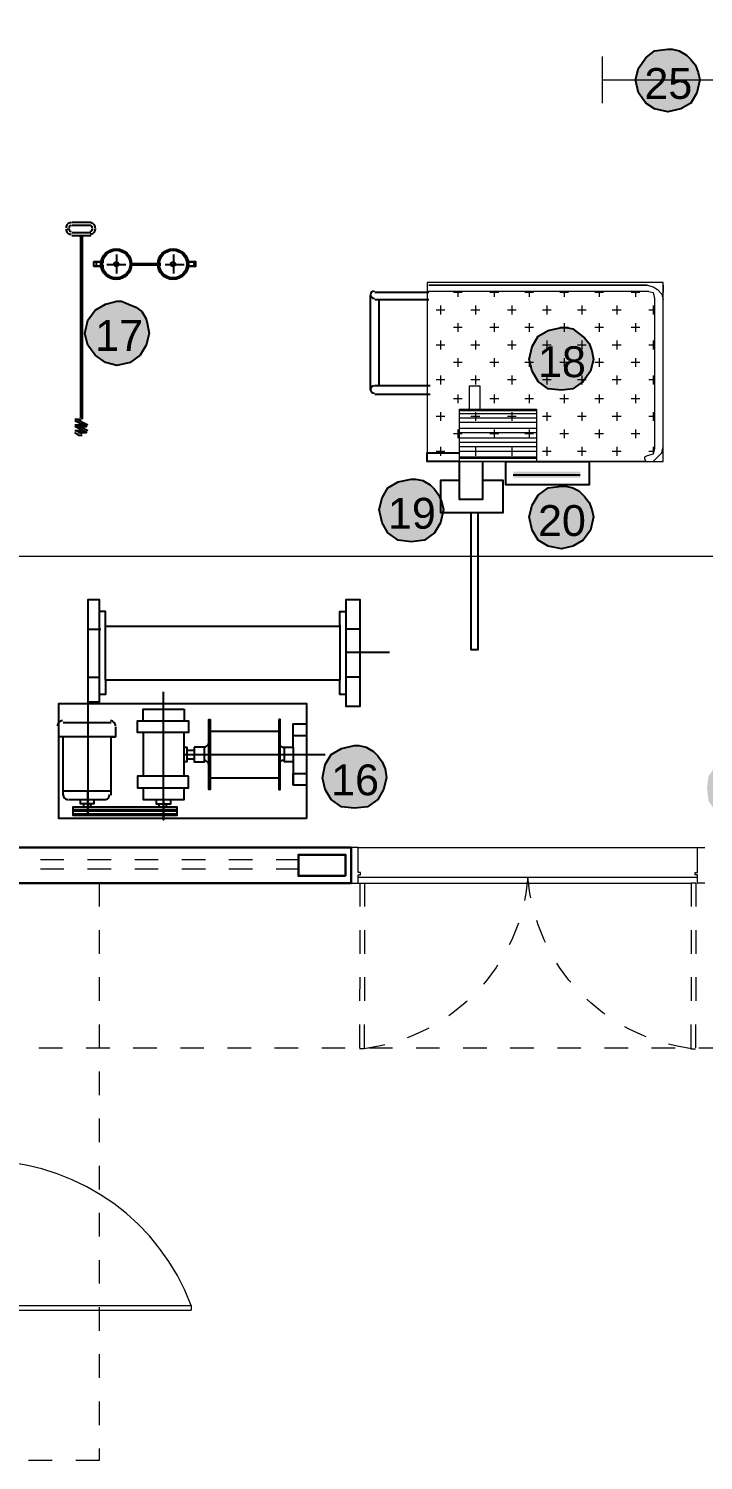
# Model space of a CAD drawing. Header units: millimetres. Extents: x 208330 to 208484, y 9278571 to 9278607.
# Drawn here: x 208409.47 to 208412.34, y 9278571.11 to 9278577.19 of the extents above; entities that cross this region are included whole.
import ezdxf

# ---------------------------------------------------------------- set-up
doc = ezdxf.new("R2010")
doc.units = ezdxf.units.MM
doc.header["$LTSCALE"] = 0.2
doc.header["$MEASUREMENT"] = 0
doc.linetypes.add('Dashed', pattern=[0.75, 0.5, -0.25])
doc.layers.add('A-COTAS', color=7, linetype='Continuous', lineweight=5, true_color=0xc70000)
for name, color, linetype, lineweight in [('A-ESQ-PORTAS', 2, 'Continuous', 18), ('A-ESTRUTURA', 164, 'Continuous', 30), ('A-PAREDE', 5, 'Continuous', 30), ('A-PROJEÇÃO', 251, 'Dashed', 9), ('A_PROJEÇÃO', 7, 'Dashed', 9)]:
    doc.layers.add(name, color=color, linetype=linetype, lineweight=lineweight)
doc.layers.add('PDF_EQUIPAMENTOS', color=7, linetype='Continuous', true_color=0x7a7a7a)
doc.layers.add('PDF_equipamentos inox', color=7, linetype='Continuous', true_color=0x7a7a7a)
doc.layers.add('PDF_Text', color=7, linetype='Continuous')
doc.styles.add('PDF Arial', font='arial.ttf')

# ---------------------------------------------------------------- blocks, each defined once
blk = doc.blocks.new('PORTA 150')
for p, q in [((0.0552, 0.8531), (0.0352, 0.8531)), ((1.4415, 0.8531), (1.4615, 0.8531))]:
    blk.add_line(p, q)
at = {"layer": 'A-ESQ-PORTAS'}
for p, q in [((0, 0.15), (0.03, 0.15)), ((0.03, 0.15), (0.03, 0.115)), ((0.03, 0.15), (0.03, 0.115)), ((0.0369, 0.15), (0.0569, 0.15)), ((1.4631, 0.15), (1.4431, 0.15)), ((1.5, 0.15), (1.47, 0.15)), ((1.47, 0.15), (1.47, 0.115)), ((1.47, 0.15), (1.47, 0.115)), ((0.03, 0.115), (0.04, 0.115)), ((0.04, 0.105), (0.03, 0.105)), ((0.03, 0.105), (0.03, 0)), ((0.04, 0.115), (0.04, 0.105)), ((1.47, 0.115), (1.46, 0.115)), ((1.46, 0.115), (1.46, 0.105)), ((1.46, 0.105), (1.47, 0.105)), ((1.47, 0.105), (1.47, 0)), ((0.03, 0), (0, 0)), ((0.03, 0), (1.47, 0)), ((1.47, 0), (1.5, 0))]:
    blk.add_line(p, q, dxfattribs=at)
at = {"layer": 'A-ESQ-PORTAS', "ltscale": 50}
for p, q in [((0.03, 0.15), (1.4431, 0.15)), ((0.03, 0.125), (1.47, 0.125))]:
    blk.add_line(p, q, dxfattribs=at)
at = {"layer": 'A-ESQ-PORTAS', "linetype": 'Continuous', "const_width": 0.001}
for points in [[(0.0332, 0.1544, 1), (0.0332, 0.1484, 1)], [(1.4668, 0.1544, -1), (1.4668, 0.1484, -1)]]:
    blk.add_lwpolyline(points, format="xyb", close=True, dxfattribs=at)
at = {"layer": 'A-PROJEÇÃO'}
for p, q in [((0.0369, 0.15), (0.0352, 0.8531)), ((0.0569, 0.15), (0.0552, 0.8531)), ((1.4431, 0.15), (1.4415, 0.8531)), ((1.4631, 0.15), (1.4615, 0.8531))]:
    blk.add_line(p, q, dxfattribs=at)
for centre, start, end in [((-0.0455, 0.0614), 4.56996, 82.74701), ((1.5455, 0.0614), 97.25299, 175.43004)]:
    blk.add_arc(centre, 0.7981, start, end, dxfattribs=at)
blk = doc.blocks.new('PILARETES')
at = {"layer": 'A-ESTRUTURA'}
blk.add_lwpolyline([(-11.845, -9.525), (-11.845, -9.435), (-11.645, -9.435), (-11.645, -9.525)], close=True, dxfattribs=at)
blk = doc.blocks.new('galpao')
at = {"layer": 'A-ESQ-PORTAS'}
for p, q in [((208290.2936, 9278571.7679), (208291.1336, 9278571.7679)), ((208290.2936, 9278571.7479), (208291.1336, 9278571.7479)), ((208291.1336, 9278571.7679), (208291.1336, 9278571.7479))]:
    blk.add_line(p, q, dxfattribs=at)
at = {"layer": 'A-PAREDE'}
for p, q in [((208291.8126, 9278573.711), (208290.1626, 9278573.711)), ((208291.8126, 9278573.711), (208291.8126, 9278573.561)), ((208291.8126, 9278573.561), (208290.2936, 9278573.561))]:
    blk.add_line(p, q, dxfattribs=at)
at = {"layer": 'A-PROJEÇÃO', "ltscale": 50}
blk.add_arc((208290.248, 9278571.4368), 0.9454, 20.50349, 87.23716, dxfattribs=at)
at = {"layer": 'A_PROJEÇÃO'}
for p, q in [((208290.2936, 9278573.661), (208291.5886, 9278573.661)), ((208290.2936, 9278573.621), (208291.5886, 9278573.621)), ((208290.7436, 9278573.561), (208290.7436, 9278571.111)), ((208290.7436, 9278571.111), (208287.0436, 9278571.111))]:
    blk.add_line(p, q, dxfattribs=at)
blk.add_lwpolyline([(208305.8626, 9278583.466), (208279.2876, 9278583.466), (208279.2876, 9278572.861), (208305.8626, 9278572.861)], close=True, dxfattribs=at)
at = {"layer": 'A-COTAS', "xscale": -1}
blk.add_blockref('PILARETES', (208279.9436, 9278583.116), dxfattribs=at)
at = {"layer": 'A-ESQ-PORTAS', "xscale": -1, "rotation": 180}
blk.add_blockref('PORTA 150', (208291.8126, 9278573.711), dxfattribs=at)
blk = doc.blocks.new('ARQ GALPAO TGOV')
at = {"layer": 'PDF_EQUIPAMENTOS', "transparency": 33554559}
blk.add_hatch(color=256, dxfattribs=at).paths.add_polyline_path([(0.0618, -2.7574), (0.0618, -2.7326), (-0.2226, -2.7326), (-0.2226, -2.7574)])
at = {"layer": 'PDF_Text', "true_color": 0xed1f24}
h = blk.add_hatch(color=240, dxfattribs=at)
h.dxf.hatch_style = 1
h.paths.add_polyline_path([(-11.7651, -4.3524), (-11.7713, -4.4081), (-11.8022, -4.4513), (-11.8455, -4.4822), (-11.8949, -4.4884), (-11.9506, -4.4822), (-11.9939, -4.4513), (-12.0248, -4.4081), (-12.031, -4.3524), (-12.0248, -4.303), (-11.9939, -4.2597), (-11.9506, -4.2349), (-11.8949, -4.2226), (-11.8826, -4.2226), (-11.8455, -4.2288), (-11.8207, -4.2473), (-11.796, -4.2659), (-11.7775, -4.2906), (-11.7651, -4.3215)])
h.paths.add_polyline_path([(-9.7789, -1.1994), (-9.7913, -1.255), (-9.816, -1.2983), (-9.8593, -1.323), (-9.9149, -1.3354), (-9.9644, -1.323), (-10.0077, -1.2983), (-10.0386, -1.255), (-10.051, -1.1994), (-10.0386, -1.1499), (-10.0077, -1.1066), (-9.9644, -1.0757), (-9.9149, -1.0696), (-9.8964, -1.0696), (-9.8655, -1.0757), (-9.8346, -1.0943), (-9.8098, -1.1128), (-9.7975, -1.1376), (-9.7851, -1.1685)])
h.paths.add_polyline_path([(-8.847, -3.932), (-8.8594, -3.9815), (-8.8841, -4.0247), (-8.9274, -4.0557), (-8.983, -4.068), (-9.0325, -4.0557), (-9.0758, -4.0247), (-9.1067, -3.9815), (-9.119, -3.932), (-9.1067, -3.8764), (-9.0758, -3.8393), (-9.0325, -3.8084), (-8.983, -3.796), (-8.9645, -3.796), (-8.9336, -3.8084), (-8.9027, -3.8207), (-8.8779, -3.8393), (-8.8594, -3.8702), (-8.847, -3.8949)])
h.paths.add_polyline_path([(-7.7342, -3.0294), (-7.7465, -3.0788), (-7.7775, -3.1221), (-7.8207, -3.153), (-7.8702, -3.1654), (-7.9258, -3.153), (-7.9691, -3.1221), (-7.9938, -3.0788), (-8.0062, -3.0294), (-7.9938, -2.9737), (-7.9691, -2.9366), (-7.9258, -2.9057), (-7.8702, -2.8934), (-7.8516, -2.8934), (-7.8207, -2.9057), (-7.796, -2.9181), (-7.7713, -2.9366), (-7.7527, -2.9676), (-7.7404, -2.9985)])
h.paths.add_polyline_path([(-7.0727, -2.5224), (-7.085, -2.5719), (-7.1098, -2.6152), (-7.153, -2.6461), (-7.2087, -2.6584), (-7.2643, -2.6461), (-7.3014, -2.6152), (-7.3323, -2.5719), (-7.3447, -2.5224), (-7.3323, -2.473), (-7.3014, -2.4297), (-7.2643, -2.3988), (-7.2087, -2.3864), (-7.1901, -2.3864), (-7.1592, -2.3988), (-7.1283, -2.4111), (-7.1098, -2.4359), (-7.0912, -2.4606), (-7.0788, -2.4915)])
h.paths.add_polyline_path([(-6.5224, -1.323), (-6.5286, -1.3725), (-6.5595, -1.4158), (-6.6028, -1.4467), (-6.6584, -1.459), (-6.7079, -1.4467), (-6.7512, -1.4158), (-6.7821, -1.3725), (-6.7945, -1.323), (-6.7821, -1.2674), (-6.7512, -1.2241), (-6.7079, -1.1994), (-6.6584, -1.187), (-6.6399, -1.187), (-6.609, -1.1932), (-6.5781, -1.2118), (-6.5533, -1.2303), (-6.5348, -1.2612), (-6.5224, -1.2859)])
h.paths.add_polyline_path([(-6.2257, -2.102), (-6.238, -2.1577), (-6.2628, -2.2009), (-6.306, -2.2318), (-6.3617, -2.238), (-6.4111, -2.2318), (-6.4544, -2.2009), (-6.4853, -2.1577), (-6.4977, -2.102), (-6.4853, -2.0526), (-6.4544, -2.0093), (-6.4111, -1.9846), (-6.3617, -1.9722), (-6.3431, -1.9722), (-6.3122, -1.9784), (-6.2813, -1.9969), (-6.2566, -2.0155), (-6.238, -2.0402), (-6.2257, -2.0711)])
h.paths.add_polyline_path([(-5.4529, -1.6383), (-5.4591, -1.694), (-5.49, -1.7373), (-5.5332, -1.762), (-5.5889, -1.7743), (-5.6383, -1.762), (-5.6816, -1.7373), (-5.7125, -1.694), (-5.7187, -1.6383), (-5.7125, -1.5889), (-5.6816, -1.5456), (-5.6383, -1.5147), (-5.5889, -1.5023), (-5.5703, -1.5085), (-5.5394, -1.5147), (-5.5085, -1.5271), (-5.4838, -1.5518), (-5.4652, -1.5765), (-5.4529, -1.6074)])
h.paths.add_polyline_path([(-6.1268, -4.1175), (-6.1329, -4.1669), (-6.1639, -4.2102), (-6.2071, -4.2411), (-6.2628, -4.2535), (-6.3122, -4.2411), (-6.3555, -4.2102), (-6.3864, -4.1669), (-6.3988, -4.1175), (-6.3864, -4.068), (-6.3555, -4.0247), (-6.3122, -3.9938), (-6.2628, -3.9815), (-6.2442, -3.9815), (-6.2133, -3.9938), (-6.1824, -4.0062), (-6.1577, -4.0309), (-6.1391, -4.0557), (-6.1268, -4.0866)])
h.paths.add_polyline_path([(-4.0989, -3.6971), (-4.1113, -3.7527), (-4.1422, -3.796), (-4.1855, -3.8207), (-4.2349, -3.8331), (-4.2906, -3.8207), (-4.3339, -3.796), (-4.3648, -3.7527), (-4.371, -3.6971), (-4.3648, -3.6476), (-4.3339, -3.6043), (-4.2906, -3.5734), (-4.2349, -3.5611), (-4.2226, -3.5672), (-4.1855, -3.5734), (-4.1608, -3.5858), (-4.136, -3.6105), (-4.1175, -3.6353), (-4.1051, -3.6662)])
h.paths.add_polyline_path([(-2.949, -2.9305), (-2.9552, -2.9861), (-2.9861, -3.0294), (-3.0294, -3.0603), (-3.085, -3.0665), (-3.1345, -3.0603), (-3.1778, -3.0294), (-3.2087, -2.9861), (-3.221, -2.9305), (-3.2087, -2.881), (-3.1778, -2.8377), (-3.1345, -2.813), (-3.085, -2.8006), (-3.0665, -2.8006), (-3.0356, -2.8068), (-3.0046, -2.8254), (-2.9799, -2.8439), (-2.9614, -2.8686), (-2.949, -2.8995)])
h.paths.add_polyline_path([(-3.1221, -3.8887), (-3.1345, -3.9444), (-3.1592, -3.9876), (-3.2025, -4.0124), (-3.2581, -4.0247), (-3.3076, -4.0124), (-3.3509, -3.9876), (-3.3818, -3.9444), (-3.3941, -3.8887), (-3.3818, -3.8393), (-3.3509, -3.796), (-3.3076, -3.7651), (-3.2581, -3.7589), (-3.2396, -3.7589), (-3.2087, -3.7651), (-3.1778, -3.7774), (-3.153, -3.8022), (-3.1407, -3.8269), (-3.1283, -3.8578)])
h.paths.add_polyline_path([(-1.7682, -2.1453), (-1.7805, -2.1948), (-1.8053, -2.238), (-1.8485, -2.2689), (-1.9042, -2.2813), (-1.9536, -2.2689), (-1.9969, -2.238), (-2.0278, -2.1948), (-2.0402, -2.1453), (-2.0278, -2.0897), (-1.9969, -2.0464), (-1.9536, -2.0216), (-1.9042, -2.0093), (-1.8856, -2.0093), (-1.8547, -2.0216), (-1.8238, -2.034), (-1.7991, -2.0526), (-1.7805, -2.0835), (-1.7743, -2.1082)])
h.paths.add_polyline_path([(-0.5193, -2.8934), (-0.5317, -2.949), (-0.5564, -2.9923), (-0.5997, -3.0232), (-0.6553, -3.0294), (-0.711, -3.0232), (-0.7543, -2.9923), (-0.779, -2.949), (-0.7913, -2.8934), (-0.779, -2.8439), (-0.7543, -2.8006), (-0.711, -2.7759), (-0.6553, -2.7635), (-0.6368, -2.7635), (-0.6059, -2.7697), (-0.575, -2.7883), (-0.5564, -2.8068), (-0.5379, -2.8315), (-0.5255, -2.8625)])
h.paths.add_polyline_path([(0.1175, -2.9243), (0.1051, -2.9799), (0.0742, -3.0232), (0.0309, -3.0479), (-0.0185, -3.0603), (-0.0742, -3.0479), (-0.1175, -3.0232), (-0.1422, -2.9799), (-0.1546, -2.9243), (-0.1422, -2.8748), (-0.1175, -2.8315), (-0.0742, -2.8006), (-0.0185, -2.7944), (0, -2.7944), (0.0309, -2.8006), (0.0556, -2.813), (0.0804, -2.8377), (0.0989, -2.8625), (0.1113, -2.8934)])
h.paths.add_polyline_path([(0.1175, -2.2566), (0.1051, -2.306), (0.0742, -2.3493), (0.0309, -2.3802), (-0.0185, -2.3864), (-0.0742, -2.3802), (-0.1175, -2.3493), (-0.1422, -2.306), (-0.1546, -2.2566), (-0.1422, -2.2009), (-0.1175, -2.1577), (-0.0742, -2.1329), (-0.0185, -2.1206), (0, -2.1206), (0.0309, -2.1267), (0.0556, -2.1453), (0.0804, -2.1638), (0.0989, -2.1886), (0.1113, -2.2195)])
h.paths.add_polyline_path([(0.5688, -1.0696), (0.5564, -1.1252), (0.5317, -1.1685), (0.4884, -1.1932), (0.4328, -1.2056), (0.3771, -1.1932), (0.34, -1.1685), (0.3091, -1.1252), (0.2968, -1.0696), (0.3091, -1.0201), (0.34, -0.9768), (0.3771, -0.9459), (0.4328, -0.9397), (0.4513, -0.9397), (0.4822, -0.9459), (0.5131, -0.9645), (0.5317, -0.983), (0.5502, -1.0077), (0.5626, -1.0386)])
h.paths.add_polyline_path([(1.2798, -1.3849), (1.2736, -1.4343), (1.2427, -1.4776), (1.1994, -1.5085), (1.1437, -1.5209), (1.0943, -1.5085), (1.051, -1.4776), (1.0201, -1.4343), (1.0077, -1.3849), (1.0201, -1.3292), (1.051, -1.2859), (1.0943, -1.2612), (1.1437, -1.2488), (1.1623, -1.2488), (1.1932, -1.255), (1.2241, -1.2736), (1.2488, -1.2921), (1.2674, -1.3169), (1.2798, -1.3478)])
h.paths.add_polyline_path([(1.8547, -1.6507), (1.8485, -1.7063), (1.8176, -1.7496), (1.7743, -1.7743), (1.7187, -1.7867), (1.6692, -1.7743), (1.626, -1.7496), (1.5951, -1.7063), (1.5889, -1.6507), (1.5951, -1.6012), (1.626, -1.558), (1.6692, -1.5271), (1.7187, -1.5147), (1.7373, -1.5209), (1.7682, -1.5271), (1.7991, -1.5394), (1.8238, -1.5641), (1.8424, -1.5889), (1.8547, -1.6198)])
h.paths.add_polyline_path([(2.8563, -2.1886), (2.8439, -2.2442), (2.813, -2.2875), (2.7697, -2.3122), (2.7203, -2.3246), (2.6646, -2.3122), (2.6213, -2.2875), (2.5904, -2.2442), (2.5842, -2.1886), (2.5904, -2.1391), (2.6213, -2.0958), (2.6646, -2.0649), (2.7203, -2.0587), (2.7326, -2.0587), (2.7697, -2.0649), (2.7944, -2.0773), (2.8192, -2.102), (2.8377, -2.1267), (2.8501, -2.1577)])
h.paths.add_polyline_path([(0.8655, -4.0742), (0.8594, -4.1298), (0.8284, -4.1731), (0.7852, -4.204), (0.7357, -4.2102), (0.6801, -4.204), (0.6368, -4.1731), (0.6059, -4.1298), (0.5997, -4.0742), (0.6059, -4.0247), (0.6368, -3.9815), (0.6801, -3.9506), (0.7357, -3.9444), (0.7481, -3.9444), (0.779, -3.9506), (0.8099, -3.9691), (0.8346, -3.9876), (0.8532, -4.0124), (0.8655, -4.0433)])
h.paths.add_polyline_path([(-0.7604, -4.0309), (-0.7728, -4.0804), (-0.7975, -4.1237), (-0.8408, -4.1546), (-0.8964, -4.1608), (-0.9521, -4.1546), (-0.9954, -4.1237), (-1.0201, -4.0804), (-1.0325, -4.0309), (-1.0201, -3.9753), (-0.9954, -3.932), (-0.9521, -3.9073), (-0.8964, -3.8949), (-0.8779, -3.8949), (-0.847, -3.9011), (-0.8161, -3.9196), (-0.7975, -3.9382), (-0.779, -3.9629), (-0.7666, -3.9938)])
h.paths.add_polyline_path([(1.9042, -3.1716), (1.898, -3.2272), (1.8671, -3.2705), (1.8238, -3.2952), (1.7682, -3.3076), (1.7187, -3.2952), (1.6754, -3.2705), (1.6445, -3.2272), (1.6322, -3.1716), (1.6445, -3.1221), (1.6754, -3.0788), (1.7187, -3.0479), (1.7682, -3.0417), (1.7867, -3.0417), (1.8176, -3.0479), (1.8485, -3.0603), (1.8733, -3.085), (1.8918, -3.1097), (1.9042, -3.1407)])
h.paths.add_polyline_path([(2.9366, -3.1901), (2.9243, -3.2396), (2.8934, -3.2829), (2.8501, -3.3138), (2.8006, -3.3199), (2.745, -3.3138), (2.7017, -3.2829), (2.6708, -3.2396), (2.6646, -3.1901), (2.6708, -3.1345), (2.7017, -3.0912), (2.745, -3.0665), (2.8006, -3.0541), (2.813, -3.0541), (2.8501, -3.0603), (2.8748, -3.0788), (2.8995, -3.0974), (2.9181, -3.1221), (2.9305, -3.153)])
h.paths.add_polyline_path([(4.136, -3.2829), (4.1298, -3.3385), (4.0989, -3.3818), (4.0557, -3.4065), (4, -3.4189), (3.9506, -3.4065), (3.9073, -3.3818), (3.8764, -3.3385), (3.864, -3.2829), (3.8764, -3.2334), (3.9073, -3.1901), (3.9506, -3.1592), (4, -3.153), (4.0186, -3.153), (4.0495, -3.1592), (4.0804, -3.1716), (4.1051, -3.1963), (4.1237, -3.221), (4.136, -3.2519)])
h.paths.add_polyline_path([(4.2164, -2.4853), (4.204, -2.541), (4.1793, -2.5842), (4.136, -2.609), (4.0804, -2.6213), (4.0309, -2.609), (3.9876, -2.5842), (3.9567, -2.541), (3.9444, -2.4853), (3.9567, -2.4359), (3.9876, -2.3926), (4.0309, -2.3617), (4.0804, -2.3555), (4.0989, -2.3555), (4.1298, -2.3617), (4.1608, -2.374), (4.1855, -2.3988), (4.204, -2.4235), (4.2102, -2.4544)])
h.paths.add_polyline_path([(3.5054, -3.4127), (3.4931, -3.4621), (3.4621, -3.5054), (3.4189, -3.5363), (3.3694, -3.5425), (3.3138, -3.5363), (3.2705, -3.5054), (3.2458, -3.4621), (3.2334, -3.4127), (3.2458, -3.357), (3.2705, -3.3138), (3.3138, -3.289), (3.3694, -3.2767), (3.388, -3.2767), (3.4189, -3.2829), (3.4436, -3.3014), (3.4683, -3.3199), (3.4869, -3.3447), (3.4992, -3.3756)])
h.paths.add_polyline_path([(4.0557, -3.9815), (4.0495, -4.0371), (4.0186, -4.0804), (3.9753, -4.1113), (3.9258, -4.1175), (3.8702, -4.1113), (3.8269, -4.0804), (3.796, -4.0371), (3.7898, -3.9815), (3.796, -3.932), (3.8269, -3.8887), (3.8702, -3.8578), (3.9258, -3.8516), (3.9382, -3.8516), (3.9691, -3.8578), (4, -3.8764), (4.0247, -3.8949), (4.0433, -3.9196), (4.0557, -3.9506)])
h.paths.add_polyline_path([(4.7172, -3.4807), (4.7048, -3.5363), (4.6739, -3.5796), (4.6306, -3.6105), (4.5812, -3.6167), (4.5255, -3.6105), (4.4822, -3.5796), (4.4513, -3.5363), (4.4451, -3.4807), (4.4513, -3.4312), (4.4822, -3.388), (4.5255, -3.3632), (4.5812, -3.3509), (4.5935, -3.3509), (4.6306, -3.357), (4.6553, -3.3756), (4.6801, -3.3941), (4.6986, -3.4189), (4.711, -3.4498)])
h.paths.add_polyline_path([(5.5085, -3.9567), (5.5023, -4.0062), (5.4714, -4.0495), (5.4281, -4.0804), (5.3725, -4.0866), (5.323, -4.0804), (5.2798, -4.0495), (5.2489, -4.0062), (5.2365, -3.9567), (5.2489, -3.9011), (5.2798, -3.8578), (5.323, -3.8331), (5.3725, -3.8207), (5.3911, -3.8207), (5.422, -3.8269), (5.4529, -3.8455), (5.4776, -3.864), (5.4962, -3.8887), (5.5085, -3.9196)])
h.paths.add_polyline_path([(5.5394, -2.8254), (5.5271, -2.881), (5.5023, -2.9243), (5.4591, -2.9552), (5.4034, -2.9614), (5.354, -2.9552), (5.3107, -2.9243), (5.2798, -2.881), (5.2674, -2.8254), (5.2798, -2.7759), (5.3107, -2.7326), (5.354, -2.7017), (5.4034, -2.6955), (5.422, -2.6955), (5.4529, -2.7017), (5.4838, -2.7203), (5.5085, -2.7388), (5.5209, -2.7635), (5.5332, -2.7944)])
h.paths.add_polyline_path([(7.0294, -3.6662), (7.0232, -3.7218), (6.9923, -3.7651), (6.949, -3.7898), (6.8996, -3.8022), (6.8439, -3.7898), (6.8006, -3.7651), (6.7697, -3.7218), (6.7635, -3.6662), (6.7697, -3.6167), (6.8006, -3.5734), (6.8439, -3.5425), (6.8996, -3.5363), (6.9119, -3.5363), (6.9428, -3.5425), (6.9737, -3.5549), (6.9985, -3.5796), (7.017, -3.6043), (7.0294, -3.6353)])
h.paths.add_polyline_path([(7.7404, -2.3617), (7.728, -2.4111), (7.6971, -2.4544), (7.6538, -2.4853), (7.6044, -2.4977), (7.5487, -2.4853), (7.5054, -2.4544), (7.4807, -2.4111), (7.4683, -2.3617), (7.4807, -2.306), (7.5054, -2.2689), (7.5487, -2.238), (7.6044, -2.2257), (7.6229, -2.2257), (7.6538, -2.238), (7.6785, -2.2504), (7.7033, -2.2751), (7.7218, -2.2999), (7.7342, -2.3308)])
h.paths.add_polyline_path([(6.7945, -1.9042), (6.7821, -1.9536), (6.7574, -1.9969), (6.7141, -2.0278), (6.6584, -2.0402), (6.609, -2.0278), (6.5657, -1.9969), (6.5348, -1.9536), (6.5224, -1.9042), (6.5348, -1.8485), (6.5657, -1.8053), (6.609, -1.7805), (6.6584, -1.7682), (6.677, -1.7682), (6.7079, -1.7743), (6.7388, -1.7929), (6.7635, -1.8114), (6.7821, -1.8424), (6.7945, -1.8671)])
h.paths.add_polyline_path([(8.3833, -1.9289), (8.371, -1.9846), (8.3401, -2.0278), (8.2968, -2.0587), (8.2473, -2.0649), (8.1917, -2.0587), (8.1484, -2.0278), (8.1175, -1.9846), (8.1113, -1.9289), (8.1175, -1.8794), (8.1484, -1.8362), (8.1917, -1.8053), (8.2473, -1.7991), (8.2597, -1.7991), (8.2968, -1.8053), (8.3215, -1.8238), (8.3462, -1.8424), (8.3648, -1.8671), (8.3772, -1.898)])
h.paths.add_polyline_path([(9.6816, -2.1206), (9.6755, -2.1762), (9.6445, -2.2195), (9.6013, -2.2442), (9.5456, -2.2566), (9.4962, -2.2442), (9.4529, -2.2195), (9.422, -2.1762), (9.4096, -2.1206), (9.422, -2.0711), (9.4529, -2.0278), (9.4962, -1.9969), (9.5456, -1.9846), (9.5642, -1.9907), (9.5951, -1.9969), (9.626, -2.0093), (9.6507, -2.034), (9.6693, -2.0587), (9.6816, -2.0897)])
h.paths.add_polyline_path([(-2.4807, -1.5456), (-2.4869, -1.6012), (-2.5178, -1.6445), (-2.5611, -1.6692), (-2.6167, -1.6816), (-2.6662, -1.6692), (-2.7095, -1.6445), (-2.7404, -1.6012), (-2.7527, -1.5456), (-2.7404, -1.4961), (-2.7095, -1.4529), (-2.6662, -1.422), (-2.6167, -1.4096), (-2.5982, -1.4158), (-2.5673, -1.422), (-2.5364, -1.4343), (-2.5116, -1.459), (-2.4931, -1.4838), (-2.4807, -1.5147)])
h.paths.add_polyline_path([(8.6121, 0.136), (8.5997, 0.0804), (8.575, 0.0371), (8.5317, 0.0124), (8.4761, 0), (8.4266, 0.0124), (8.3833, 0.0371), (8.3524, 0.0804), (8.3401, 0.136), (8.3524, 0.1855), (8.3833, 0.2287), (8.4266, 0.2597), (8.4761, 0.2658), (8.4946, 0.2658), (8.5255, 0.2597), (8.5564, 0.2473), (8.5812, 0.2226), (8.5997, 0.1978), (8.6059, 0.1669)])
h.paths.add_polyline_path([(10.9861, 2.3555), (10.9799, 2.2999), (10.949, 2.2566), (10.9058, 2.2318), (10.8501, 2.2195), (10.8007, 2.2318), (10.7574, 2.2566), (10.7265, 2.2999), (10.7141, 2.3555), (10.7265, 2.405), (10.7574, 2.4482), (10.8007, 2.4791), (10.8501, 2.4915), (10.8687, 2.4853), (10.8996, 2.4791), (10.9305, 2.4668), (10.9552, 2.442), (10.9738, 2.4173), (10.9861, 2.3864)])
h.paths.add_polyline_path([(-4.1917, -2.3431), (-4.204, -2.3988), (-4.2288, -2.442), (-4.272, -2.473), (-4.3277, -2.4791), (-4.3833, -2.473), (-4.4204, -2.442), (-4.4513, -2.3988), (-4.4637, -2.3431), (-4.4513, -2.2937), (-4.4204, -2.2504), (-4.3833, -2.2195), (-4.3277, -2.2133), (-4.3091, -2.2133), (-4.2782, -2.2195), (-4.2473, -2.238), (-4.2288, -2.2566), (-4.2102, -2.2813), (-4.1978, -2.3122)])
h.paths.add_polyline_path([(-10.6646, -2.4575), (-10.677, -2.5131), (-10.7079, -2.5564), (-10.7512, -2.5812), (-10.8007, -2.5935), (-10.8563, -2.5812), (-10.8996, -2.5564), (-10.9305, -2.5131), (-10.9367, -2.4575), (-10.9305, -2.408), (-10.8996, -2.3648), (-10.8563, -2.3339), (-10.8007, -2.3215), (-10.7883, -2.3277), (-10.7512, -2.3339), (-10.7265, -2.3462), (-10.7017, -2.371), (-10.6832, -2.3957), (-10.6708, -2.4266)])
h.paths.add_polyline_path([(-9.6816, -2.5688), (-9.694, -2.6182), (-9.7187, -2.6615), (-9.762, -2.6924), (-9.8177, -2.7048), (-9.8733, -2.6924), (-9.9166, -2.6615), (-9.9413, -2.6182), (-9.9537, -2.5688), (-9.9413, -2.5131), (-9.9166, -2.4699), (-9.8733, -2.4451), (-9.8177, -2.4328), (-9.7991, -2.4328), (-9.7682, -2.4451), (-9.7373, -2.4575), (-9.7187, -2.4761), (-9.7002, -2.507), (-9.6878, -2.5317)])
h.paths.add_polyline_path([(-11.6662, -3.0263), (-11.6786, -3.0757), (-11.7095, -3.119), (-11.7527, -3.1499), (-11.8022, -3.1623), (-11.8578, -3.1499), (-11.9011, -3.119), (-11.9258, -3.0757), (-11.9382, -3.0263), (-11.9258, -2.9706), (-11.9011, -2.9335), (-11.8578, -2.9026), (-11.8022, -2.8903), (-11.7837, -2.8903), (-11.7527, -2.9026), (-11.728, -2.915), (-11.7033, -2.9335), (-11.6847, -2.9645), (-11.6724, -2.9954)])
h.paths.add_polyline_path([(-4.6801, -1.626), (-4.6863, -1.6816), (-4.7172, -1.7249), (-4.7604, -1.7496), (-4.8161, -1.762), (-4.8655, -1.7496), (-4.9088, -1.7249), (-4.9397, -1.6816), (-4.9459, -1.626), (-4.9397, -1.5765), (-4.9088, -1.5332), (-4.8655, -1.5023), (-4.8161, -1.49), (-4.7975, -1.4961), (-4.7666, -1.5023), (-4.7357, -1.5147), (-4.711, -1.5394), (-4.6924, -1.5641), (-4.6801, -1.5951)])
h.paths.add_polyline_path([(-8.2411, 0.2226), (-8.2473, 0.1669), (-8.2782, 0.1298), (-8.3215, 0.0989), (-8.3772, 0.0866), (-8.4266, 0.0989), (-8.4699, 0.1298), (-8.5008, 0.1669), (-8.5132, 0.2226), (-8.5008, 0.272), (-8.4699, 0.3153), (-8.4266, 0.3462), (-8.3772, 0.3586), (-8.3586, 0.3524), (-8.3277, 0.3462), (-8.2968, 0.3338), (-8.2721, 0.3091), (-8.2535, 0.2844), (-8.2411, 0.2535)])
at = {"layer": 'PDF_EQUIPAMENTOS', "lineweight": 5}
for points in [[(0.1546, -0.9706), (0.1546, -1.1685)], [(0.1546, -1.0696), (3.7218, -1.0696)], [(0.4142, -1.9289), (-0.5873, -1.9289), (-0.5873, -2.6893)], [(0.3709, -2.6893), (0.4142, -2.6893), (0.4142, -1.9289), (-0.5811, -1.9289)], [(0.3462, -1.9413), (-0.5811, -1.9413), (0.3462, -1.9413)], [(0.3462, -1.9413), (0.3709, -1.9475), (0.3895, -1.9598), (0.408, -1.9784), (0.4142, -2.0031)], [(0.4142, -1.9413), (0.4142, -1.9722)], [(-0.5873, -1.966), (0.3524, -1.966)], [(-0.5873, -1.9722), (-0.5873, -1.9722)], [(-0.439, -1.9722), (-0.476, -1.9722)], [(-0.4575, -1.966), (-0.4575, -1.9907)], [(-0.2844, -1.9722), (-0.3215, -1.9722)], [(-0.3029, -1.966), (-0.3029, -1.9907)], [(-0.136, -1.9722), (-0.1731, -1.9722)], [(-0.1546, -1.966), (-0.1546, -1.9907)], [(0.0124, -1.9722), (-0.0247, -1.9722)], [(-0.0062, -1.966), (-0.0062, -1.9907)], [(0.1607, -1.9722), (0.1236, -1.9722)], [(0.1422, -1.966), (0.1422, -1.9907)], [(0.3153, -1.9722), (0.2782, -1.9722)], [(0.2968, -1.966), (0.2968, -1.9907)], [(0.3462, -1.966), (0.3709, -1.9722), (0.3771, -1.9969), (0.3771, -2.6337), (0.3709, -2.6584), (0.3462, -2.6646), (0.3338, -2.6708), (0.3338, -2.677), (0.34, -2.6893), (0.3462, -2.6893), (0.3709, -2.6893), (0.3895, -2.6708), (0.408, -2.6522), (0.4142, -2.6275)], [(-0.5131, -2.0464), (-0.5502, -2.0464)], [(-0.5317, -2.0278), (-0.5317, -2.0649)], [(-0.3648, -2.0464), (-0.4019, -2.0464)], [(-0.3833, -2.0278), (-0.3833, -2.0649)], [(-0.2102, -2.0464), (-0.2473, -2.0464)], [(-0.2287, -2.0278), (-0.2287, -2.0649)], [(-0.0618, -2.0464), (-0.0989, -2.0464)], [(-0.0804, -2.0278), (-0.0804, -2.0649)], [(0.0866, -2.0464), (0.0495, -2.0464)], [(0.068, -2.0278), (0.068, -2.0649)], [(0.2349, -2.0464), (0.1978, -2.0464)], [(0.2164, -2.0278), (0.2164, -2.0649)], [(0.3771, -2.0464), (0.3524, -2.0464)], [(0.3709, -2.0278), (0.3709, -2.0649)], [(-0.5873, -2.1206), (-0.5873, -2.1206)], [(-0.439, -2.1206), (-0.476, -2.1206)], [(-0.4575, -2.102), (-0.4575, -2.1391)], [(-0.2844, -2.1206), (-0.3215, -2.1206)], [(-0.3029, -2.102), (-0.3029, -2.1391)], [(-0.136, -2.1206), (-0.1731, -2.1206)], [(-0.1546, -2.102), (-0.1546, -2.1391)], [(0.0124, -2.1206), (-0.0247, -2.1206)], [(-0.0062, -2.102), (-0.0062, -2.1391)], [(0.1607, -2.1206), (0.1236, -2.1206)], [(0.1422, -2.102), (0.1422, -2.1391)], [(0.3153, -2.1206), (0.2782, -2.1206)], [(0.2968, -2.102), (0.2968, -2.1391)], [(-0.5317, -2.1762), (-0.5317, -2.2133)], [(-0.3833, -2.1762), (-0.3833, -2.2133)], [(-0.2287, -2.1762), (-0.2287, -2.2133)], [(-0.0804, -2.1762), (-0.0804, -2.2133)], [(0.068, -2.1762), (0.068, -2.2133)], [(0.2164, -2.1762), (0.2164, -2.2133)], [(0.3709, -2.1762), (0.3709, -2.2133)], [(-0.5131, -2.1948), (-0.5502, -2.1948)], [(-0.3648, -2.1948), (-0.4019, -2.1948)], [(-0.2102, -2.1948), (-0.2473, -2.1948)], [(-0.0618, -2.1948), (-0.0989, -2.1948)], [(0.0866, -2.1948), (0.0495, -2.1948)], [(0.2349, -2.1948), (0.1978, -2.1948)], [(0.3771, -2.1948), (0.3524, -2.1948)], [(-0.5873, -2.2689), (-0.5873, -2.2689)], [(-0.439, -2.2689), (-0.476, -2.2689)], [(-0.4575, -2.2504), (-0.4575, -2.2875)], [(-0.2844, -2.2689), (-0.3215, -2.2689)], [(-0.3029, -2.2504), (-0.3029, -2.2875)], [(-0.136, -2.2689), (-0.1731, -2.2689)], [(-0.1546, -2.2504), (-0.1546, -2.2875)], [(0.0124, -2.2689), (-0.0247, -2.2689)], [(-0.0062, -2.2504), (-0.0062, -2.2875)], [(0.1607, -2.2689), (0.1236, -2.2689)], [(0.1422, -2.2504), (0.1422, -2.2875)], [(0.3153, -2.2689), (0.2782, -2.2689)], [(0.2968, -2.2504), (0.2968, -2.2875)], [(-0.5131, -2.3431), (-0.5502, -2.3431)], [(-0.5317, -2.3246), (-0.5317, -2.3617)], [(-0.408, -2.4668), (-0.408, -2.3679), (-0.3648, -2.3679), (-0.3648, -2.4668)], [(-0.3648, -2.3431), (-0.4019, -2.3431)], [(-0.3833, -2.3246), (-0.3833, -2.3617)], [(-0.2102, -2.3431), (-0.2473, -2.3431)], [(-0.2287, -2.3246), (-0.2287, -2.3617)], [(-0.0618, -2.3431), (-0.0989, -2.3431)], [(-0.0804, -2.3246), (-0.0804, -2.3617)], [(0.0866, -2.3431), (0.0495, -2.3431)], [(0.068, -2.3246), (0.068, -2.3617)], [(0.2349, -2.3431), (0.1978, -2.3431)], [(0.2164, -2.3246), (0.2164, -2.3617)], [(0.3771, -2.3431), (0.3524, -2.3431)], [(0.3709, -2.3246), (0.3709, -2.3617)], [(-0.5873, -2.4235), (-0.5873, -2.4235)], [(-0.439, -2.4235), (-0.476, -2.4235)], [(-0.4575, -2.405), (-0.4575, -2.442)], [(-0.2844, -2.4235), (-0.3215, -2.4235)], [(-0.3029, -2.405), (-0.3029, -2.442)], [(-0.136, -2.4235), (-0.1731, -2.4235)], [(-0.1546, -2.405), (-0.1546, -2.442)], [(0.0124, -2.4235), (-0.0247, -2.4235)], [(-0.0062, -2.405), (-0.0062, -2.442)], [(0.1607, -2.4235), (0.1236, -2.4235)], [(0.1422, -2.405), (0.1422, -2.442)], [(0.3153, -2.4235), (0.2782, -2.4235)], [(0.2968, -2.405), (0.2968, -2.442)], [(-0.5317, -2.4791), (-0.5317, -2.5162)], [(-0.4513, -2.473), (-0.1236, -2.473)], [(-0.4513, -2.4853), (-0.1236, -2.4853)], [(-0.3833, -2.4791), (-0.3833, -2.5162)], [(-0.2287, -2.4791), (-0.2287, -2.5162)], [(-0.0804, -2.4791), (-0.0804, -2.5162)], [(0.068, -2.4791), (0.068, -2.5162)], [(0.2164, -2.4791), (0.2164, -2.5162)], [(0.3709, -2.4791), (0.3709, -2.5162)], [(-0.5131, -2.4977), (-0.5502, -2.4977)], [(-0.4513, -2.5039), (-0.1236, -2.5039)], [(-0.4513, -2.5224), (-0.1236, -2.5224)], [(-0.4513, -2.5471), (-0.1236, -2.5471)], [(-0.3648, -2.4977), (-0.4019, -2.4977)], [(-0.2102, -2.4977), (-0.2473, -2.4977)], [(-0.0618, -2.4977), (-0.0989, -2.4977)], [(0.0866, -2.4977), (0.0495, -2.4977)], [(0.2349, -2.4977), (0.1978, -2.4977)], [(0.3771, -2.4977), (0.3524, -2.4977)], [(-0.5873, -2.5719), (-0.5873, -2.5719)], [(-0.439, -2.5719), (-0.476, -2.5719)], [(-0.4575, -2.5533), (-0.4575, -2.5904)], [(-0.4513, -2.5657), (-0.1236, -2.5657)], [(-0.1236, -2.5904), (-0.4513, -2.5904)], [(-0.1236, -2.609), (-0.4513, -2.609)], [(-0.2844, -2.5719), (-0.3215, -2.5719)], [(-0.3029, -2.5533), (-0.3029, -2.5904)], [(-0.136, -2.5719), (-0.1731, -2.5719)], [(-0.1546, -2.5533), (-0.1546, -2.5904)], [(0.0124, -2.5719), (-0.0247, -2.5719)], [(-0.0062, -2.5533), (-0.0062, -2.5904)], [(0.1607, -2.5719), (0.1236, -2.5719)], [(0.1422, -2.5533), (0.1422, -2.5904)], [(0.3153, -2.5719), (0.2782, -2.5719)], [(0.2968, -2.5533), (0.2968, -2.5904)], [(0.3338, -2.6893), (-0.5873, -2.6893), (0.4142, -2.6893), (0.4142, -2.6522)], [(-0.5131, -2.6461), (-0.5502, -2.6461)], [(-0.5317, -2.6275), (-0.5317, -2.6646)], [(-0.1236, -2.6275), (-0.4513, -2.6275)], [(-0.1236, -2.6461), (-0.4513, -2.6461)], [(-0.1236, -2.6708), (-0.4513, -2.6708)], [(-0.3648, -2.6461), (-0.4019, -2.6461)], [(-0.3833, -2.6275), (-0.3833, -2.6646)], [(-0.2102, -2.6461), (-0.2473, -2.6461)], [(-0.2287, -2.6275), (-0.2287, -2.6646)], [(-0.0618, -2.6461), (-0.0989, -2.6461)], [(-0.0804, -2.6275), (-0.0804, -2.6646)], [(0.0866, -2.6461), (0.0495, -2.6461)], [(0.068, -2.6275), (0.068, -2.6646)], [(0.2349, -2.6461), (0.1978, -2.6461)], [(0.2164, -2.6275), (0.2164, -2.6646)], [(0.3771, -2.6461), (0.3524, -2.6461)], [(0.3709, -2.6275), (0.3709, -2.6584)], [(-0.1236, -2.677), (-0.4513, -2.677)], [(-6.541, -3.0912), (6.5719, -3.0912)]]:
    blk.add_lwpolyline(points, dxfattribs=at)
blk.add_lwpolyline([(-0.4513, -2.4668), (-0.1236, -2.4668), (-0.1236, -2.6893), (-0.4513, -2.6893)], close=True, dxfattribs=at)
at = {"layer": 'PDF_EQUIPAMENTOS', "lineweight": 25}
for points in [[(-0.3524, -2.6893), (-0.3524, -2.8501), (-0.4513, -2.8501), (-0.4513, -2.6893), (-0.5873, -2.6893), (-0.5873, -2.6522), (-0.4513, -2.6522)], [(-0.4513, -2.7697), (-0.5317, -2.7697), (-0.5317, -2.9057), (-0.2658, -2.9057), (-0.2658, -2.7697), (-0.3524, -2.7697)], [(-0.2226, -2.745), (0.0618, -2.745)], [(-0.4019, -2.9057), (-0.4019, -3.4869), (-0.3709, -3.4869), (-0.3709, -2.9057)], [(-1.9536, -3.6167), (-1.9536, -3.388), (-1.9536, -3.3261), (-1.9784, -3.3261), (-1.9784, -3.2767), (-2.0278, -3.2767), (-2.0278, -3.7094), (-1.9784, -3.7094), (-1.9784, -3.3261)], [(-1.9536, -3.388), (-0.9583, -3.388), (-0.9583, -3.3261), (-0.9335, -3.3261), (-0.9335, -3.728), (-0.8717, -3.728), (-0.8717, -3.2767), (-0.9335, -3.2767), (-0.9335, -3.3261)], [(-2.0278, -3.4003), (-1.9722, -3.4003)], [(-0.9583, -3.3818), (-0.9583, -3.6167), (-1.9536, -3.6167), (-1.9536, -3.6785), (-1.9784, -3.6785)], [(-0.9583, -3.388), (-0.9583, -3.388)], [(-0.8717, -3.4003), (-0.9335, -3.4003)], [(-0.7481, -3.4992), (-0.8717, -3.4992), (-0.9335, -3.4992)], [(-2.0278, -3.6043), (-1.9784, -3.6043)], [(-0.9335, -3.6785), (-0.9583, -3.6785), (-0.9583, -3.6167)], [(-0.8717, -3.6043), (-0.9335, -3.6043)], [(-2.0278, -3.7033), (-2.0278, -4.1855), (-2.0278, -4.0866), (-2.0278, -4.1237), (-2.0031, -4.1237), (-2.0031, -4.1422), (-2.0587, -4.1422), (-2.0587, -4.1237)], [(-1.7063, -4.1237), (-1.7063, -4.2102), (-1.7063, -3.6662)], [(-1.9104, -3.8145), (-1.9104, -3.8578), (-2.1329, -3.8578), (-2.1515, -3.8578), (-2.1515, -3.8145)], [(-2.1329, -3.796), (-1.9289, -3.796)], [(-1.7929, -3.7898), (-1.6198, -3.7898)], [(-1.5147, -3.9629), (-1.5147, -3.8825), (-1.5147, -3.7836), (-1.5085, -3.7836), (-1.5085, -4.0804), (-1.5147, -4.0804), (-1.5147, -3.932), (-1.0201, -3.932)], [(-1.1561, -3.9629), (-1.1932, -3.9629), (-1.1932, -3.9011), (-1.1561, -3.9011), (-1.1561, -3.8022), (-1.1005, -3.8022)], [(-2.1329, -4.1051), (-2.1329, -3.8578), (-2.1515, -3.8578)], [(-1.9289, -4.1051), (-1.9289, -3.8578), (-1.9104, -3.8578)], [(-1.7929, -3.8393), (-1.7929, -4.0247)], [(-1.6198, -4.0247), (-1.6198, -3.8393)], [(-1.5085, -3.8331), (-1.2179, -3.8331)], [(-1.1561, -3.8516), (-1.1005, -3.8516)], [(-1.6198, -3.9011), (-1.6074, -3.9011), (-1.6074, -3.9629), (-1.6198, -3.9629), (-1.6198, -3.932), (-1.5147, -3.932)], [(-1.6074, -3.9135), (-1.5765, -3.9135)], [(-1.6074, -3.932), (-1.6074, -3.9506), (-1.5765, -3.9506)], [(-1.1561, -3.9011), (-1.1561, -3.9629), (-1.1561, -4.0618), (-1.1005, -4.0618)], [(-1.5147, -4.0309), (-1.5147, -4.0804), (-1.5147, -3.9815)], [(-1.5085, -4.0309), (-1.2179, -4.0309)], [(-1.1561, -4.0618), (-1.1561, -4.0124), (-1.1005, -4.0124)], [(-2.1329, -4.0866), (-1.9289, -4.0866)], [(-2.1082, -4.1237), (-1.9536, -4.1237)], [(-1.7929, -4.0742), (-1.7929, -4.1113), (-1.7929, -4.1237), (-1.6198, -4.1237), (-1.6198, -4.0742)], [(-1.7373, -4.1237), (-1.7373, -4.1422), (-1.6754, -4.1422), (-1.6754, -4.1237)], [(-1.7063, -4.1546), (-1.6507, -4.1546), (-1.6507, -4.1917), (-1.8547, -4.1917), (-2.0897, -4.1917), (-2.0897, -4.1546), (-1.8547, -4.1546), (-1.6507, -4.1546)], [(-1.6507, -4.1669), (-1.8547, -4.1669), (-2.0897, -4.1669)], [(-1.6507, -4.1731), (-1.8547, -4.1731), (-2.0897, -4.1731)], [(-1.6507, -4.1855), (-1.8547, -4.1855), (-2.0897, -4.1855)], [(-2.0464, -4.1422), (-2.0464, -4.1546)], [(-2.0155, -4.1546), (-2.0155, -4.1422), (-2.0278, -4.1422), (-2.0093, -4.1422)], [(-1.7249, -4.1546), (-1.7249, -4.1422)], [(-1.694, -4.1546), (-1.694, -4.1422)]]:
    blk.add_lwpolyline(points, dxfattribs=at)
for points in [[(-0.2535, -2.6893), (0.0989, -2.6893), (0.0989, -2.7883), (-0.2535, -2.7883)], [(-1.1005, -4.204), (-2.1515, -4.204), (-2.1515, -3.7156), (-1.1005, -3.7156)], [(-1.6198, -3.7404), (-1.6198, -3.7898), (-1.6012, -3.7898), (-1.6012, -3.8393), (-1.8176, -3.8393), (-1.8176, -3.7898), (-1.7929, -3.7898), (-1.7929, -3.7404)], [(-1.2179, -3.7836), (-1.2179, -4.0804), (-1.2118, -4.0804), (-1.2118, -3.9815), (-1.2118, -3.7836)], [(-1.5765, -3.9011), (-1.5765, -3.9629), (-1.5332, -3.9629), (-1.5332, -3.9011)], [(-1.6012, -4.0247), (-1.8176, -4.0247), (-1.8176, -4.0742), (-1.6012, -4.0742)]]:
    blk.add_lwpolyline(points, close=True, dxfattribs=at)
at = {"layer": 'PDF_EQUIPAMENTOS', "lineweight": 0}
blk.add_lwpolyline([(-0.2226, -2.745), (0.0618, -2.745)], dxfattribs=at)
at = {"layer": 'PDF_EQUIPAMENTOS', "lineweight": 25}
for centre, start, end in [((-2.136, -3.8114), 89.99993, 180.00007), ((-1.932, -3.8114), 359.99993, 90.00007), ((-1.5363, -3.8795), 269.99993, 0.00007), ((-1.1963, -3.8795), 179.99993, 270.00007), ((-1.5363, -3.9784), 359.99993, 90.00007), ((-1.1963, -3.9784), 89.99993, 180.00007), ((-2.1113, -4.102), 179.99993, 270.00007), ((-1.9567, -4.102), 269.99993, 0.00007)]:
    blk.add_arc(centre, 0.0216, start, end, dxfattribs=at)
at = {"layer": 'PDF_equipamentos inox', "lineweight": 25}
for points in [[(-2.1144, -1.7002), (-2.1144, -1.7063)], [(-2.1082, -1.7002), (-2.1082, -1.7063)], [(-2.0155, -1.6754), (-2.0958, -1.6754)], [(-2.0155, -1.6878), (-2.0958, -1.6878)], [(-2.0093, -1.7002), (-2.0093, -1.7063)], [(-1.9969, -1.7002), (-1.9969, -1.7063)], [(-2.0155, -1.7187), (-2.0958, -1.7187)], [(-2.0155, -1.7311), (-2.0958, -1.7311)], [(-2.0649, -1.7311), (-2.0587, -1.7311), (-2.0587, -2.5039)], [(-2.0464, -1.7311), (-2.0526, -1.7311), (-2.0526, -2.5101)], [(-1.9042, -1.8918), (-1.9042, -1.8114)], [(-1.6631, -1.8918), (-1.6631, -1.8114)], [(-2.0031, -1.8609), (-1.9722, -1.8609), (-2.0031, -1.8609), (-2.0031, -1.8424)], [(-1.9907, -1.8609), (-1.9907, -1.8424)], [(-1.8671, -1.8547), (-1.9475, -1.8547)], [(-1.8485, -1.8485), (-1.8424, -1.8485), (-1.7311, -1.8485), (-1.7187, -1.8485)], [(-1.8485, -1.8547), (-1.8424, -1.8547), (-1.7311, -1.8547), (-1.7187, -1.8547)], [(-1.6198, -1.8547), (-1.7002, -1.8547)], [(-1.5703, -1.8609), (-1.5951, -1.8609), (-1.5703, -1.8609), (-1.5703, -1.8424)], [(-1.5765, -1.8609), (-1.5765, -1.8424)], [(-0.8284, -2.3864), (-0.8284, -1.9846)], [(-0.5811, -1.9722), (-0.8099, -1.9722)], [(-0.8099, -1.9969), (-0.8099, -1.9969)], [(-0.5811, -2.0031), (-0.8099, -2.0031)], [(-0.7913, -2.3679), (-0.7913, -2.0031)], [(-0.575, -2.3679), (-0.8099, -2.3679)], [(-0.8099, -2.3988), (-0.8099, -2.3988)], [(-0.575, -2.405), (-0.8099, -2.405)], [(-2.0835, -2.5101), (-2.0835, -2.5101)], [(-2.0835, -2.5101), (-2.0649, -2.5101)], [(-2.0649, -2.541), (-2.034, -2.541), (-2.0835, -2.5162)], [(-2.0526, -2.5348), (-2.0835, -2.5348)], [(-2.0649, -2.5657), (-2.034, -2.5657), (-2.0835, -2.541)], [(-2.0835, -2.541), (-2.0835, -2.541)], [(-2.0278, -2.5348), (-2.0773, -2.5101)], [(-2.0278, -2.5595), (-2.0773, -2.5348)], [(-2.0649, -2.5039), (-2.0649, -2.5039)], [(-2.034, -2.541), (-2.034, -2.541)], [(-2.0526, -2.5595), (-2.0835, -2.5595)], [(-2.0526, -2.5781), (-2.0649, -2.5781), (-2.0835, -2.5657)], [(-2.0835, -2.5657), (-2.0835, -2.5657)], [(-2.0835, -2.5657), (-2.0835, -2.5657)], [(-2.0526, -2.5719), (-2.0773, -2.5595)], [(-2.0526, -2.5657), (-2.0587, -2.5657)], [(-2.0526, -2.5781), (-2.0526, -2.5781)], [(-2.034, -2.5657), (-2.034, -2.5657)]]:
    blk.add_lwpolyline(points, dxfattribs=at)
for points in [[(-1.9722, -1.8424), (-2.0031, -1.8424)], [(-1.9598, -1.8424), (-1.9722, -1.8424)], [(-1.9598, -1.8609), (-1.9722, -1.8609)], [(-1.6074, -1.8424), (-1.5951, -1.8424)], [(-1.6074, -1.8609), (-1.5951, -1.8609)], [(-1.5951, -1.8424), (-1.5703, -1.8424)]]:
    blk.add_lwpolyline(points, close=True, dxfattribs=at)
for centre, radius in [((-1.9073, -1.8516), 0.0649), ((-1.9073, -1.8516), 0.0587), ((-1.9073, -1.8516), 0.0587), ((-1.6662, -1.8516), 0.0649), ((-1.6662, -1.8516), 0.0587), ((-1.6662, -1.8516), 0.0587), ((-1.9073, -1.8516), 0.00927), ((-1.9073, -1.8516), 0.00927), ((-1.6662, -1.8516), 0.00927), ((-1.6662, -1.8516), 0.00927)]:
    blk.add_circle(centre, radius, dxfattribs=at)
for centre, radius, start, end in [((-2.0989, -1.6971), 0.0216, 89.99993, 180.00007), ((-2.0989, -1.6971), 0.00927, 89.99986, 180.00014), ((-2.0186, -1.6971), 0.0216, 359.99993, 90.00007), ((-2.0186, -1.6971), 0.00927, 359.99986, 90.00014), ((-2.0989, -1.7033), 0.0216, 179.99993, 270.00007), ((-2.0989, -1.7033), 0.00927, 179.99986, 270.00014), ((-2.0186, -1.7033), 0.00927, 269.99986, 0.00014), ((-2.0186, -1.7033), 0.0216, 269.99993, 0.00007), ((-0.813, -1.9815), 0.0155, 90.00006, 269.99995), ((-0.813, -2.3833), 0.0155, 90.00006, 269.99994), ((-2.068, -2.507), 0.00927, 269.99986, 0.00014), ((-2.068, -2.5626), 0.00927, 243.11205, 269.99968)]:
    blk.add_arc(centre, radius, start, end, dxfattribs=at)
for points in [[(-2.0649, -1.7311), (-2.0587, -1.7311), (-2.0587, -1.7311)], [(-2.0526, -1.7311), (-2.0464, -1.7311), (-2.0464, -1.7311)]]:
    blk.add_solid(points, dxfattribs=at)
at = {"layer": 'PDF_Text'}
for points in [[(0.5688, -1.0696), (0.5564, -1.1252), (0.5317, -1.1685), (0.4884, -1.1932), (0.4328, -1.2056), (0.3771, -1.1932), (0.34, -1.1685), (0.3091, -1.1252), (0.2968, -1.0696), (0.3091, -1.0201), (0.34, -0.9768), (0.3771, -0.9459), (0.4328, -0.9397), (0.4513, -0.9397), (0.4822, -0.9459), (0.5131, -0.9645), (0.5317, -0.983), (0.5502, -1.0077), (0.5626, -1.0386)], [(-1.7682, -2.1453), (-1.7805, -2.1948), (-1.8053, -2.238), (-1.8485, -2.2689), (-1.9042, -2.2813), (-1.9536, -2.2689), (-1.9969, -2.238), (-2.0278, -2.1948), (-2.0402, -2.1453), (-2.0278, -2.0897), (-1.9969, -2.0464), (-1.9536, -2.0216), (-1.9042, -2.0093), (-1.8856, -2.0093), (-1.8547, -2.0216), (-1.8238, -2.034), (-1.7991, -2.0526), (-1.7805, -2.0835), (-1.7743, -2.1082)], [(0.1175, -2.2566), (0.1051, -2.306), (0.0742, -2.3493), (0.0309, -2.3802), (-0.0185, -2.3864), (-0.0742, -2.3802), (-0.1175, -2.3493), (-0.1422, -2.306), (-0.1546, -2.2566), (-0.1422, -2.2009), (-0.1175, -2.1577), (-0.0742, -2.1329), (-0.0185, -2.1206), (0, -2.1206), (0.0309, -2.1267), (0.0556, -2.1453), (0.0804, -2.1638), (0.0989, -2.1886), (0.1113, -2.2195)], [(-0.5193, -2.8934), (-0.5317, -2.949), (-0.5564, -2.9923), (-0.5997, -3.0232), (-0.6553, -3.0294), (-0.711, -3.0232), (-0.7543, -2.9923), (-0.779, -2.949), (-0.7913, -2.8934), (-0.779, -2.8439), (-0.7543, -2.8006), (-0.711, -2.7759), (-0.6553, -2.7635), (-0.6368, -2.7635), (-0.6059, -2.7697), (-0.575, -2.7883), (-0.5564, -2.8068), (-0.5379, -2.8315), (-0.5255, -2.8625)], [(0.1175, -2.9243), (0.1051, -2.9799), (0.0742, -3.0232), (0.0309, -3.0479), (-0.0185, -3.0603), (-0.0742, -3.0479), (-0.1175, -3.0232), (-0.1422, -2.9799), (-0.1546, -2.9243), (-0.1422, -2.8748), (-0.1175, -2.8315), (-0.0742, -2.8006), (-0.0185, -2.7944), (0, -2.7944), (0.0309, -2.8006), (0.0556, -2.813), (0.0804, -2.8377), (0.0989, -2.8625), (0.1113, -2.8934)], [(-0.7604, -4.0309), (-0.7728, -4.0804), (-0.7975, -4.1237), (-0.8408, -4.1546), (-0.8964, -4.1608), (-0.9521, -4.1546), (-0.9954, -4.1237), (-1.0201, -4.0804), (-1.0325, -4.0309), (-1.0201, -3.9753), (-0.9954, -3.932), (-0.9521, -3.9073), (-0.8964, -3.8949), (-0.8779, -3.8949), (-0.847, -3.9011), (-0.8161, -3.9196), (-0.7975, -3.9382), (-0.779, -3.9629), (-0.7666, -3.9938)]]:
    blk.add_lwpolyline(points, close=True, dxfattribs=at)
at = {"layer": 'A-PAREDE', "color": 6}
blk.add_blockref('galpao', (-208292.7228, -9278578.0387), dxfattribs=at)
at = {"layer": 'PDF_Text', "char_height": 0.1308, "attachment_point": 7, "style": 'PDF Arial'}
for s, insert in [('25', (0.3338, -1.1522)), ('17', (-1.9969, -2.2195)), ('18', (-0.1175, -2.333)), ('19', (-0.7543, -2.976)), ('20', (-0.1175, -3.0069)), ('16', (-0.9954, -4.1073))]:
    blk.add_mtext(s, dxfattribs=dict(at, insert=insert))

msp = doc.modelspace()

# ---------------------------------------------------------------- block references
at = {"color": 6}
msp.add_blockref('ARQ GALPAO TGOV', (208411.7521, 9278578.0387), dxfattribs=at)

doc.saveas('drawing.dxf')
